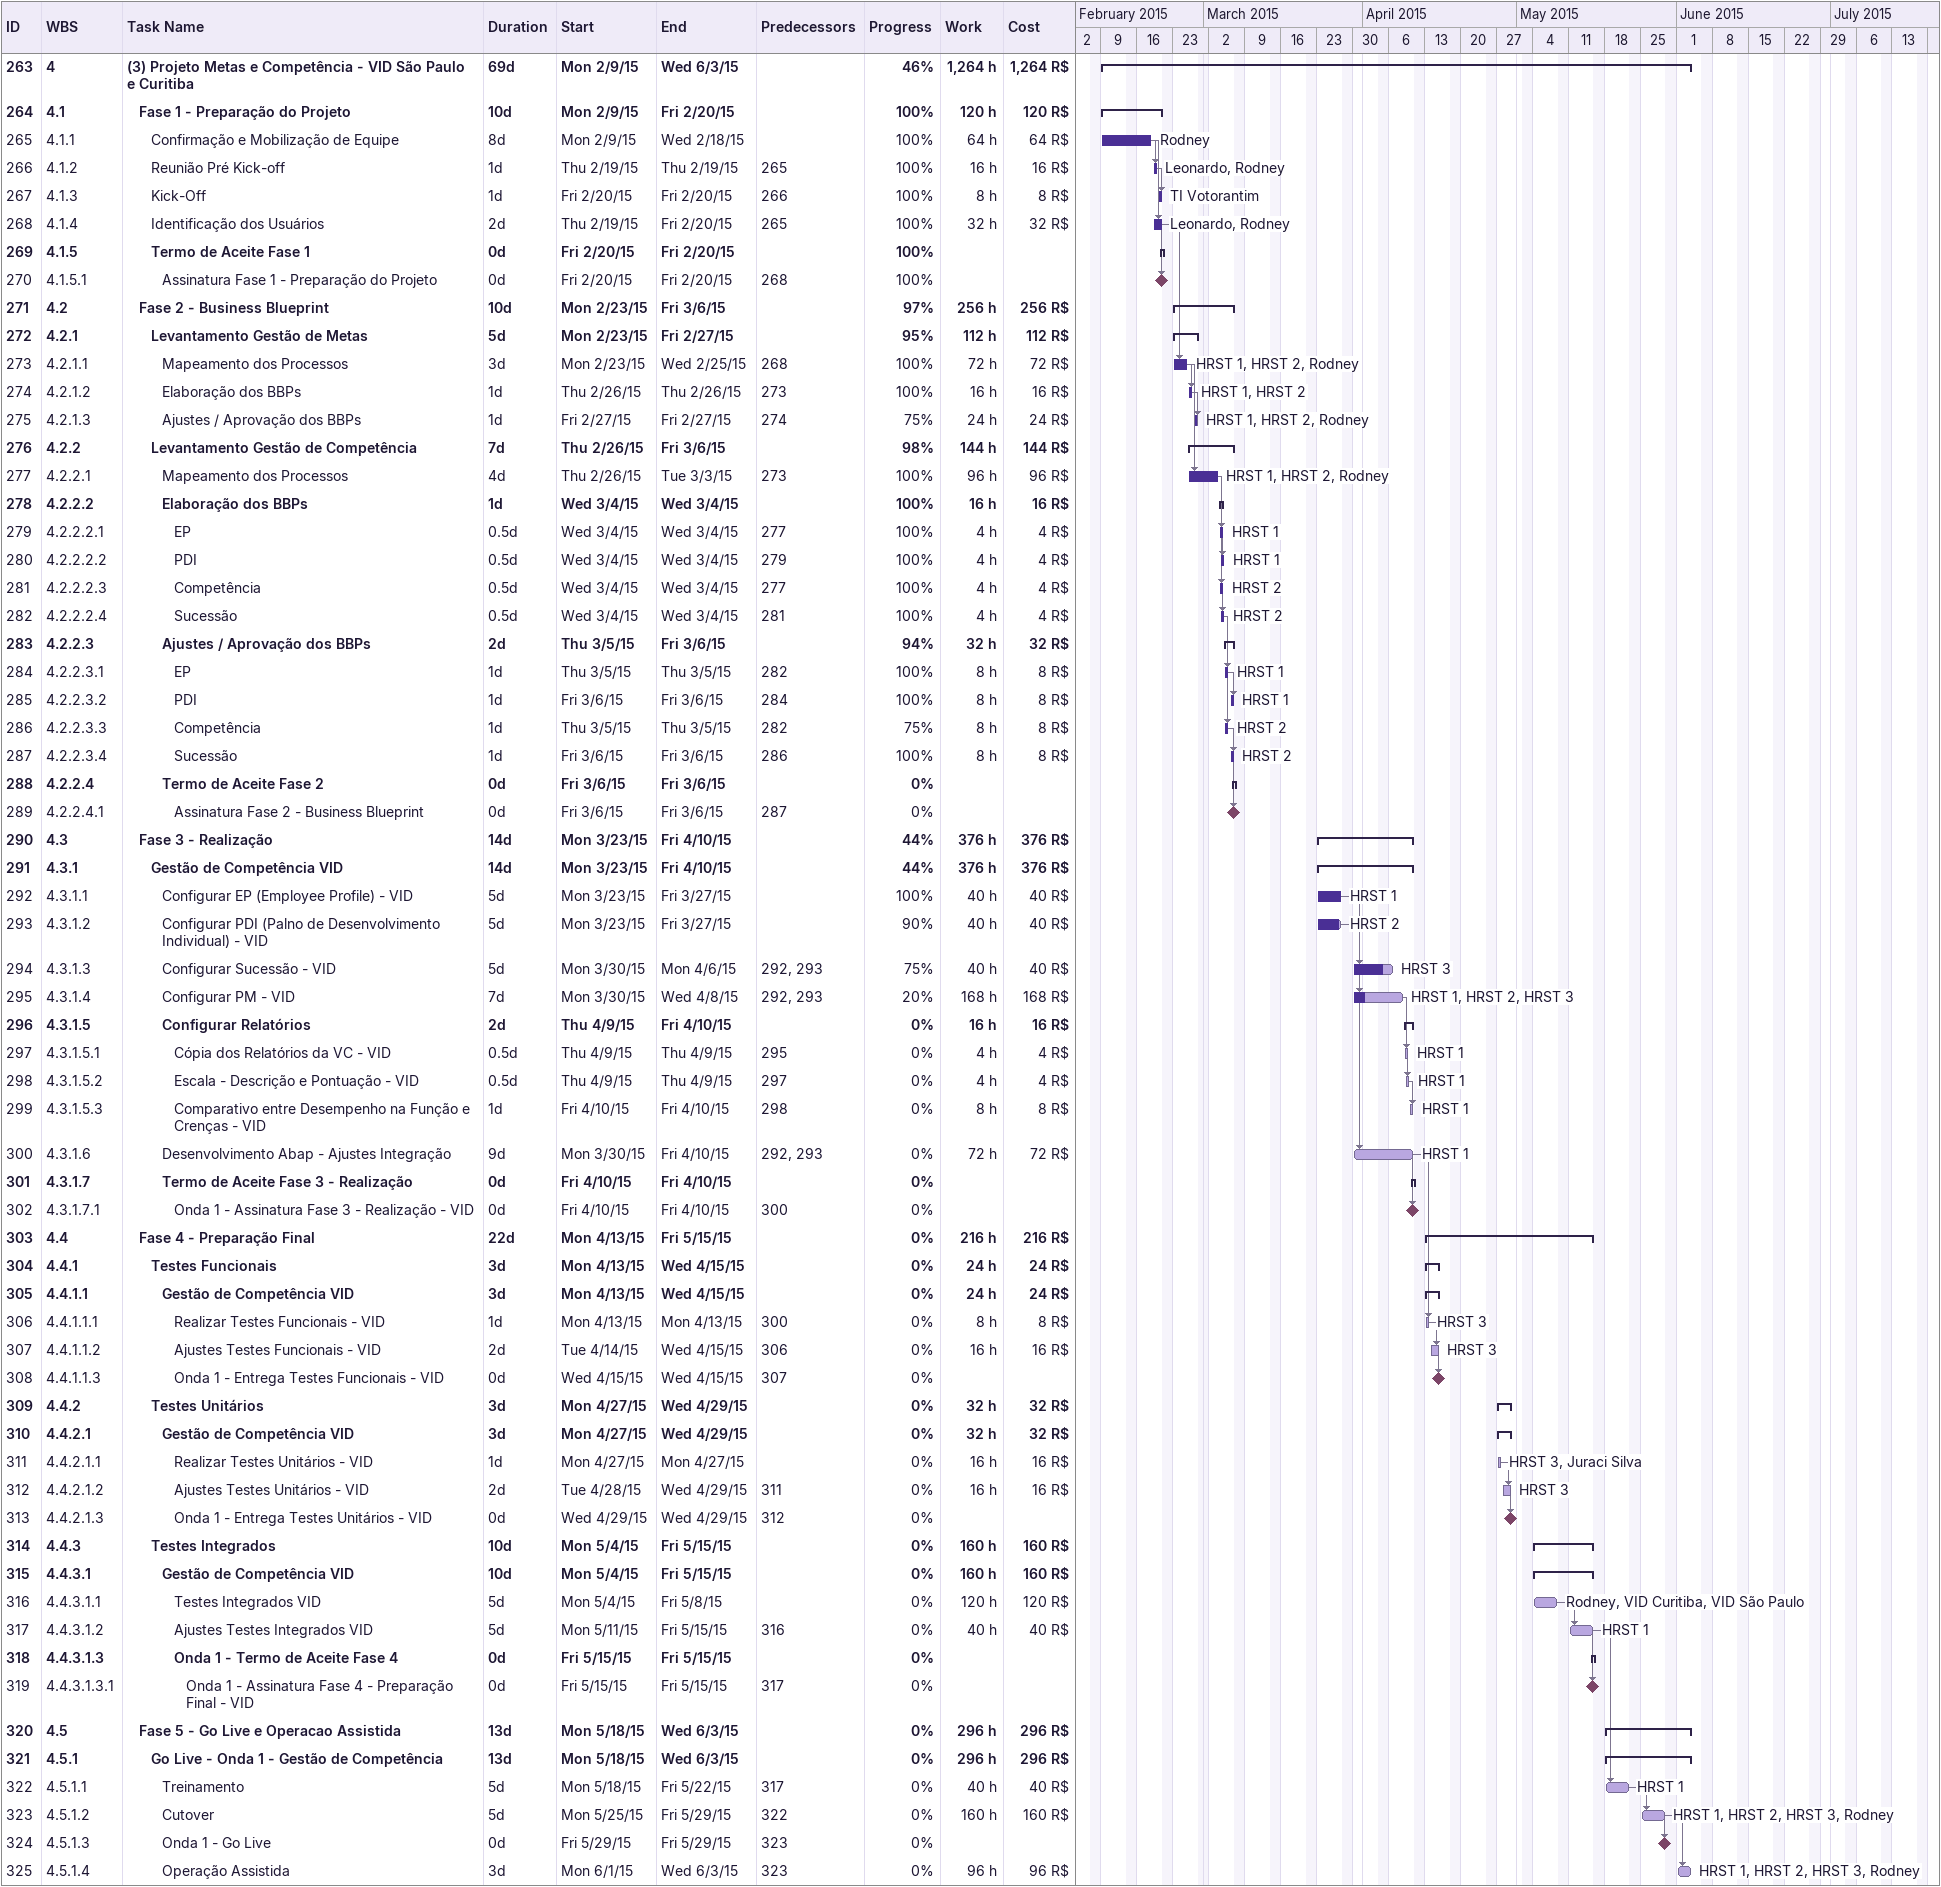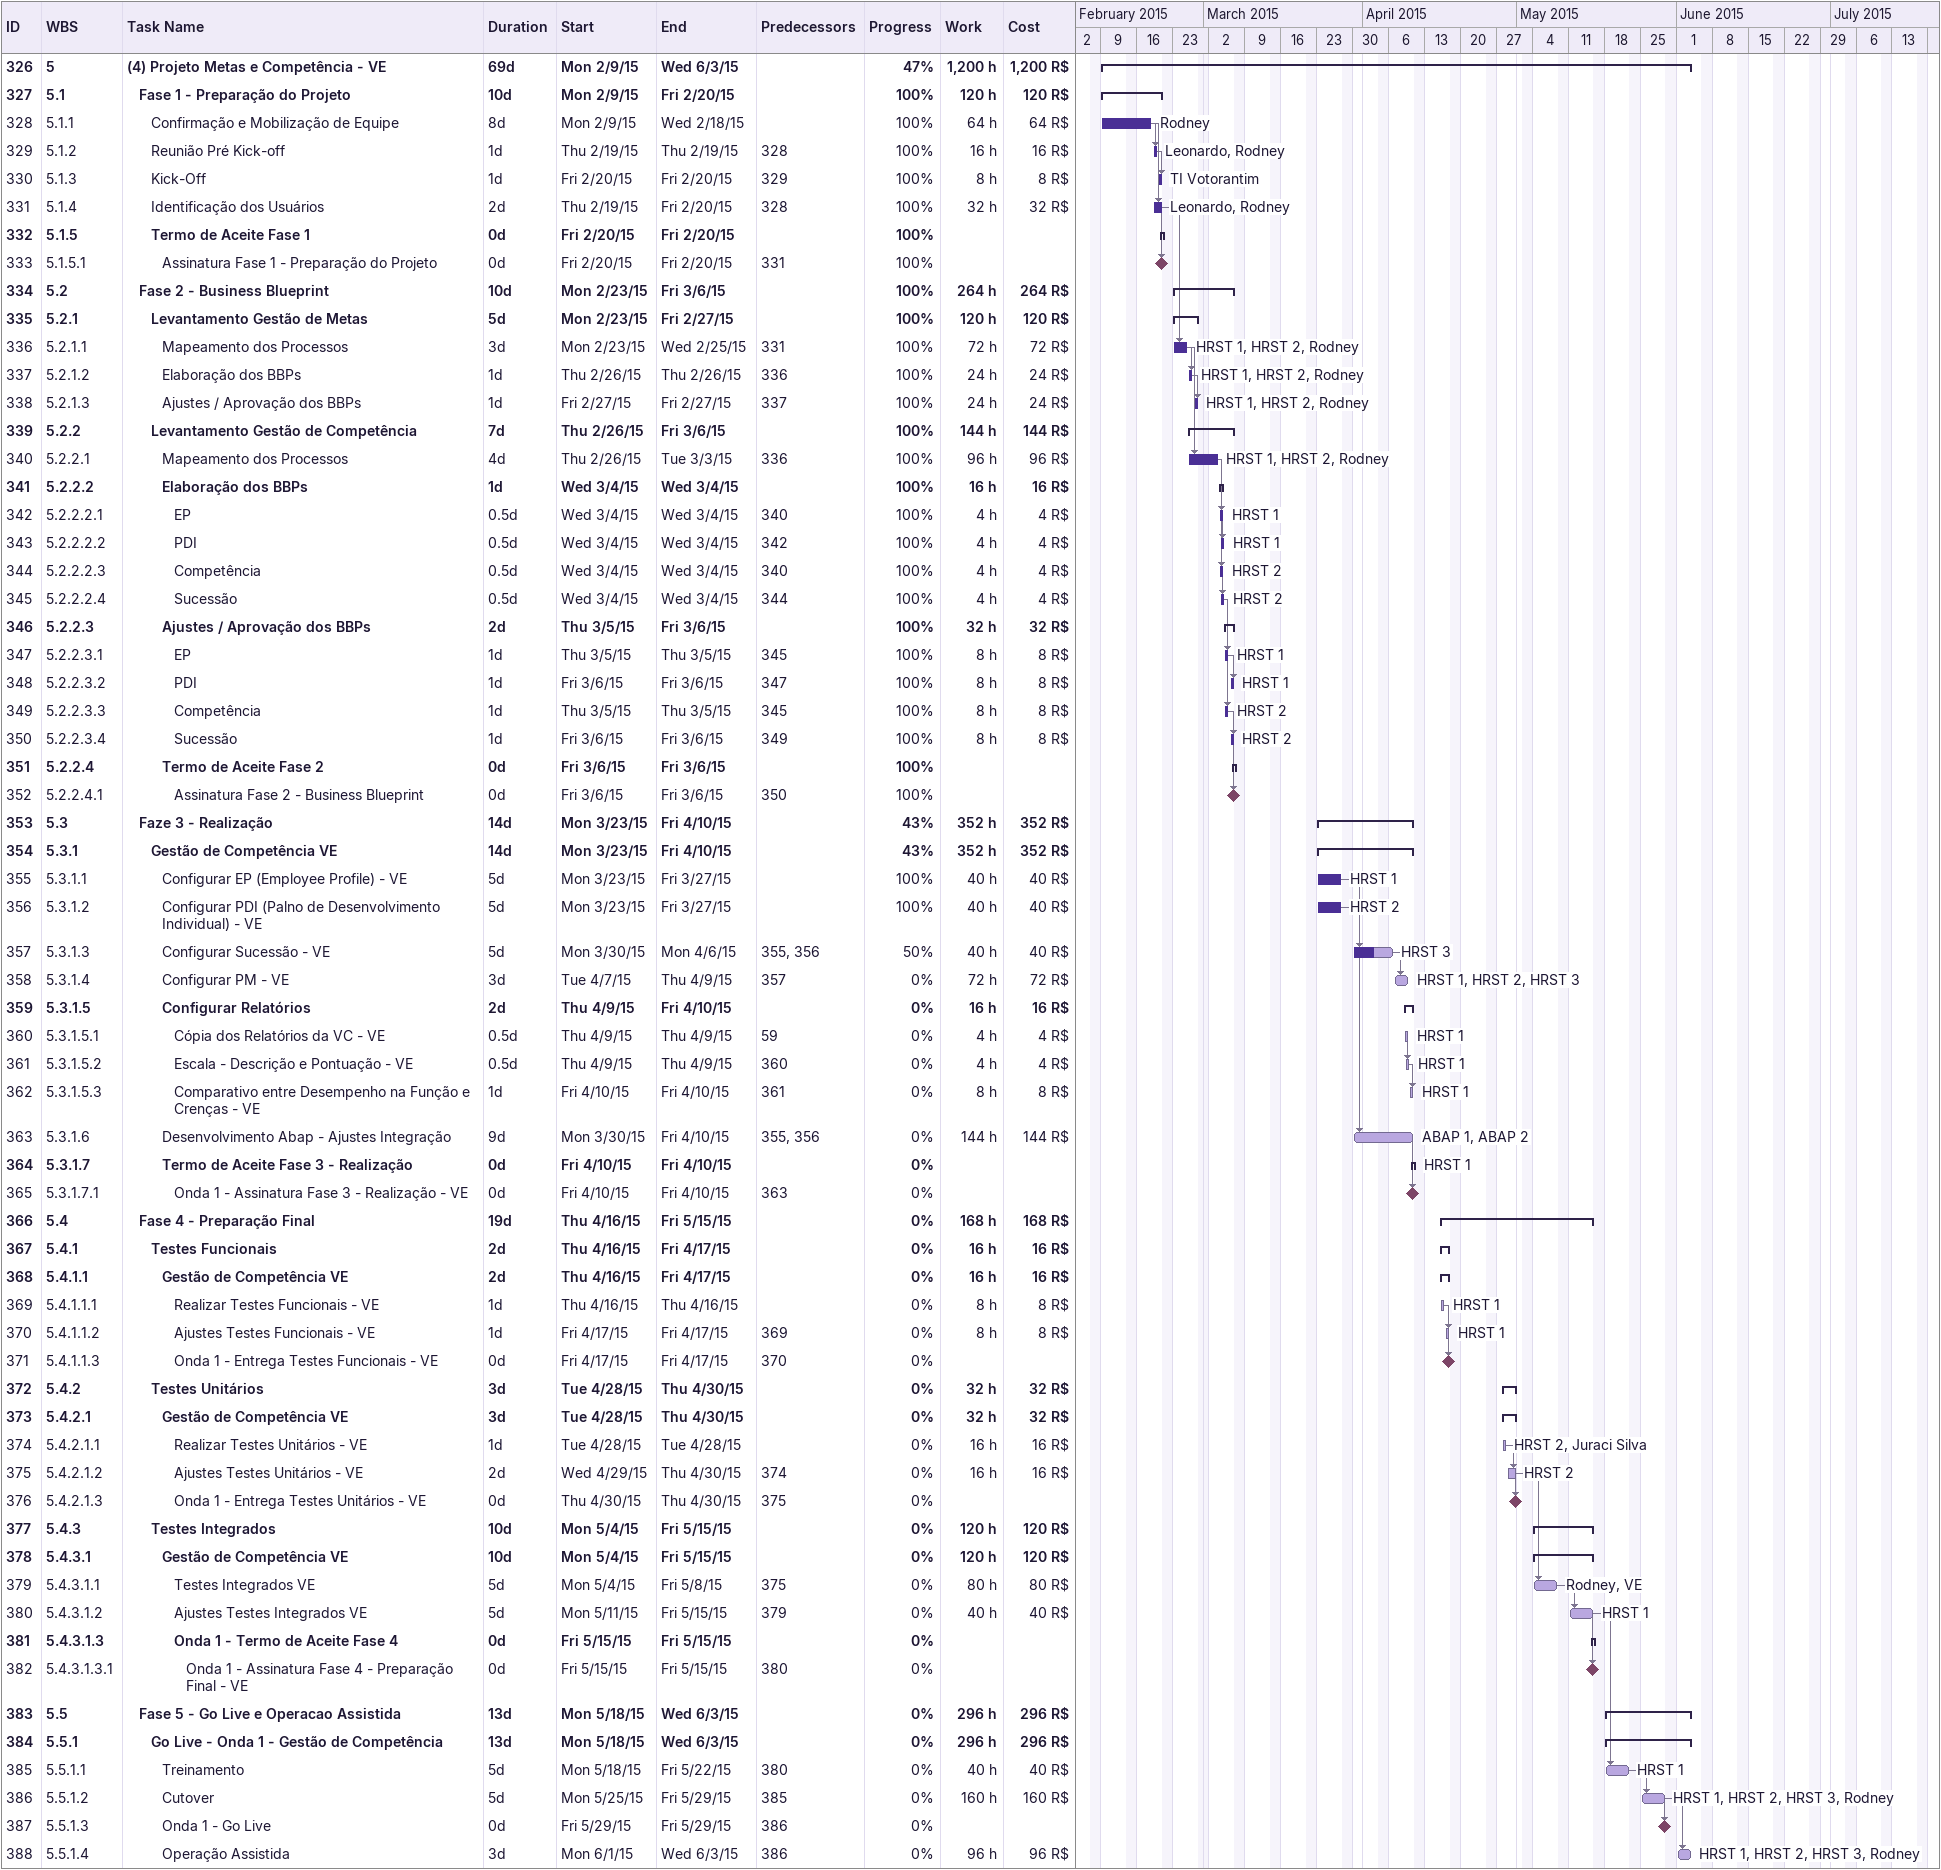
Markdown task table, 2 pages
| ID | WBS | Task | Duration | Start | Finish | Predecessors | Resources | % complete | Work (h) | Cost (R$) |
|---|---|---|---|---|---|---|---|---|---|---|
| 263 | 4 | **(3) Projeto Metas e Competência - VID São Paulo e Curitiba** | 69d | 2015-02-09 | 2015-06-03 |  |  | 46 | 1264 | 1264 |
| 264 | 4.1 | **Fase 1 - Preparação do Projeto** | 10d | 2015-02-09 | 2015-02-20 |  |  | 100 | 120 | 120 |
| 265 | 4.1.1 | Confirmação e Mobilização de Equipe | 8d | 2015-02-09 | 2015-02-18 |  | Rodney | 100 | 64 | 64 |
| 266 | 4.1.2 | Reunião Pré Kick-off | 1d | 2015-02-19 | 2015-02-19 | 265 | Leonardo, Rodney | 100 | 16 | 16 |
| 267 | 4.1.3 | Kick-Off | 1d | 2015-02-20 | 2015-02-20 | 266 | TI Votorantim | 100 | 8 | 8 |
| 268 | 4.1.4 | Identificação dos Usuários | 2d | 2015-02-19 | 2015-02-20 | 265 | Leonardo, Rodney | 100 | 32 | 32 |
| 269 | 4.1.5 | **Termo de Aceite Fase 1** | 0d | 2015-02-20 | 2015-02-20 |  |  | 100 |  |  |
| 270 | 4.1.5.1 | Assinatura Fase 1 - Preparação do Projeto | 0d | 2015-02-20 | 2015-02-20 | 268 |  | 100 |  |  |
| 271 | 4.2 | **Fase 2 - Business Blueprint** | 10d | 2015-02-23 | 2015-03-06 |  |  | 97 | 256 | 256 |
| 272 | 4.2.1 | **Levantamento Gestão de Metas** | 5d | 2015-02-23 | 2015-02-27 |  |  | 95 | 112 | 112 |
| 273 | 4.2.1.1 | Mapeamento dos Processos | 3d | 2015-02-23 | 2015-02-25 | 268 | HRST 1, HRST 2, Rodney | 100 | 72 | 72 |
| 274 | 4.2.1.2 | Elaboração dos BBPs | 1d | 2015-02-26 | 2015-02-26 | 273 | HRST 1, HRST 2 | 100 | 16 | 16 |
| 275 | 4.2.1.3 | Ajustes / Aprovação dos BBPs | 1d | 2015-02-27 | 2015-02-27 | 274 | HRST 1, HRST 2, Rodney | 75 | 24 | 24 |
| 276 | 4.2.2 | **Levantamento Gestão de Competência** | 7d | 2015-02-26 | 2015-03-06 |  |  | 98 | 144 | 144 |
| 277 | 4.2.2.1 | Mapeamento dos Processos | 4d | 2015-02-26 | 2015-03-03 | 273 | HRST 1, HRST 2, Rodney | 100 | 96 | 96 |
| 278 | 4.2.2.2 | **Elaboração dos BBPs** | 1d | 2015-03-04 | 2015-03-04 |  |  | 100 | 16 | 16 |
| 279 | 4.2.2.2.1 | EP | 0.5d | 2015-03-04 | 2015-03-04 | 277 | HRST 1 | 100 | 4 | 4 |
| 280 | 4.2.2.2.2 | PDI | 0.5d | 2015-03-04 | 2015-03-04 | 279 | HRST 1 | 100 | 4 | 4 |
| 281 | 4.2.2.2.3 | Competência | 0.5d | 2015-03-04 | 2015-03-04 | 277 | HRST 2 | 100 | 4 | 4 |
| 282 | 4.2.2.2.4 | Sucessão | 0.5d | 2015-03-04 | 2015-03-04 | 281 | HRST 2 | 100 | 4 | 4 |
| 283 | 4.2.2.3 | **Ajustes / Aprovação dos BBPs** | 2d | 2015-03-05 | 2015-03-06 |  |  | 94 | 32 | 32 |
| 284 | 4.2.2.3.1 | EP | 1d | 2015-03-05 | 2015-03-05 | 282 | HRST 1 | 100 | 8 | 8 |
| 285 | 4.2.2.3.2 | PDI | 1d | 2015-03-06 | 2015-03-06 | 284 | HRST 1 | 100 | 8 | 8 |
| 286 | 4.2.2.3.3 | Competência | 1d | 2015-03-05 | 2015-03-05 | 282 | HRST 2 | 75 | 8 | 8 |
| 287 | 4.2.2.3.4 | Sucessão | 1d | 2015-03-06 | 2015-03-06 | 286 | HRST 2 | 100 | 8 | 8 |
| 288 | 4.2.2.4 | **Termo de Aceite Fase 2** | 0d | 2015-03-06 | 2015-03-06 |  |  | 0 |  |  |
| 289 | 4.2.2.4.1 | Assinatura Fase 2 - Business Blueprint | 0d | 2015-03-06 | 2015-03-06 | 287 |  | 0 |  |  |
| 290 | 4.3 | **Fase 3 - Realização** | 14d | 2015-03-23 | 2015-04-10 |  |  | 44 | 376 | 376 |
| 291 | 4.3.1 | **Gestão de Competência VID** | 14d | 2015-03-23 | 2015-04-10 |  |  | 44 | 376 | 376 |
| 292 | 4.3.1.1 | Configurar EP (Employee Profile) - VID | 5d | 2015-03-23 | 2015-03-27 |  | HRST 1 | 100 | 40 | 40 |
| 293 | 4.3.1.2 | Configurar PDI (Palno de Desenvolvimento Individual) - VID | 5d | 2015-03-23 | 2015-03-27 |  | HRST 2 | 90 | 40 | 40 |
| 294 | 4.3.1.3 | Configurar Sucessão - VID | 5d | 2015-03-30 | 2015-04-06 | 292, 293 | HRST 3 | 75 | 40 | 40 |
| 295 | 4.3.1.4 | Configurar PM - VID | 7d | 2015-03-30 | 2015-04-08 | 292, 293 | HRST 1, HRST 2, HRST 3 | 20 | 168 | 168 |
| 296 | 4.3.1.5 | **Configurar Relatórios** | 2d | 2015-04-09 | 2015-04-10 |  |  | 0 | 16 | 16 |
| 297 | 4.3.1.5.1 | Cópia dos Relatórios da VC - VID | 0.5d | 2015-04-09 | 2015-04-09 | 295 | HRST 1 | 0 | 4 | 4 |
| 298 | 4.3.1.5.2 | Escala - Descrição e Pontuação - VID | 0.5d | 2015-04-09 | 2015-04-09 | 297 | HRST 1 | 0 | 4 | 4 |
| 299 | 4.3.1.5.3 | Comparativo entre Desempenho na Função e Crenças - VID | 1d | 2015-04-10 | 2015-04-10 | 298 | HRST 1 | 0 | 8 | 8 |
| 300 | 4.3.1.6 | Desenvolvimento Abap - Ajustes Integração | 9d | 2015-03-30 | 2015-04-10 | 292, 293 | HRST 1 | 0 | 72 | 72 |
| 301 | 4.3.1.7 | **Termo de Aceite Fase 3 - Realização** | 0d | 2015-04-10 | 2015-04-10 |  |  | 0 |  |  |
| 302 | 4.3.1.7.1 | Onda 1 - Assinatura Fase 3 - Realização - VID | 0d | 2015-04-10 | 2015-04-10 | 300 |  | 0 |  |  |
| 303 | 4.4 | **Fase 4 - Preparação Final** | 22d | 2015-04-13 | 2015-05-15 |  |  | 0 | 216 | 216 |
| 304 | 4.4.1 | **Testes Funcionais** | 3d | 2015-04-13 | 2015-04-15 |  |  | 0 | 24 | 24 |
| 305 | 4.4.1.1 | **Gestão de Competência VID** | 3d | 2015-04-13 | 2015-04-15 |  |  | 0 | 24 | 24 |
| 306 | 4.4.1.1.1 | Realizar Testes Funcionais - VID | 1d | 2015-04-13 | 2015-04-13 | 300 | HRST 3 | 0 | 8 | 8 |
| 307 | 4.4.1.1.2 | Ajustes Testes Funcionais - VID | 2d | 2015-04-14 | 2015-04-15 | 306 | HRST 3 | 0 | 16 | 16 |
| 308 | 4.4.1.1.3 | Onda 1 - Entrega Testes Funcionais - VID | 0d | 2015-04-15 | 2015-04-15 | 307 |  | 0 |  |  |
| 309 | 4.4.2 | **Testes Unitários** | 3d | 2015-04-27 | 2015-04-29 |  |  | 0 | 32 | 32 |
| 310 | 4.4.2.1 | **Gestão de Competência VID** | 3d | 2015-04-27 | 2015-04-29 |  |  | 0 | 32 | 32 |
| 311 | 4.4.2.1.1 | Realizar Testes Unitários - VID | 1d | 2015-04-27 | 2015-04-27 |  | HRST 3, Juraci Silva | 0 | 16 | 16 |
| 312 | 4.4.2.1.2 | Ajustes Testes Unitários - VID | 2d | 2015-04-28 | 2015-04-29 | 311 | HRST 3 | 0 | 16 | 16 |
| 313 | 4.4.2.1.3 | Onda 1 - Entrega Testes Unitários - VID | 0d | 2015-04-29 | 2015-04-29 | 312 |  | 0 |  |  |
| 314 | 4.4.3 | **Testes Integrados** | 10d | 2015-05-04 | 2015-05-15 |  |  | 0 | 160 | 160 |
| 315 | 4.4.3.1 | **Gestão de Competência VID** | 10d | 2015-05-04 | 2015-05-15 |  |  | 0 | 160 | 160 |
| 316 | 4.4.3.1.1 | Testes Integrados VID | 5d | 2015-05-04 | 2015-05-08 |  | Rodney, VID Curitiba, VID São Paulo | 0 | 120 | 120 |
| 317 | 4.4.3.1.2 | Ajustes Testes Integrados VID | 5d | 2015-05-11 | 2015-05-15 | 316 | HRST 1 | 0 | 40 | 40 |
| 318 | 4.4.3.1.3 | **Onda 1 - Termo de Aceite Fase 4** | 0d | 2015-05-15 | 2015-05-15 |  |  | 0 |  |  |
| 319 | 4.4.3.1.3.1 | Onda 1 - Assinatura Fase 4 - Preparação Final - VID | 0d | 2015-05-15 | 2015-05-15 | 317 |  | 0 |  |  |
| 320 | 4.5 | **Fase 5 - Go Live e Operacao Assistida** | 13d | 2015-05-18 | 2015-06-03 |  |  | 0 | 296 | 296 |
| 321 | 4.5.1 | **Go Live - Onda 1 - Gestão de Competência** | 13d | 2015-05-18 | 2015-06-03 |  |  | 0 | 296 | 296 |
| 322 | 4.5.1.1 | Treinamento | 5d | 2015-05-18 | 2015-05-22 | 317 | HRST 1 | 0 | 40 | 40 |
| 323 | 4.5.1.2 | Cutover | 5d | 2015-05-25 | 2015-05-29 | 322 | HRST 1, HRST 2, HRST 3, Rodney | 0 | 160 | 160 |
| 324 | 4.5.1.3 | Onda 1 - Go Live | 0d | 2015-05-29 | 2015-05-29 | 323 |  | 0 |  |  |
| 325 | 4.5.1.4 | Operação Assistida | 3d | 2015-06-01 | 2015-06-03 | 323 | HRST 1, HRST 2, HRST 3, Rodney | 0 | 96 | 96 |
| 326 | 5 | **(4) Projeto Metas e Competência - VE** | 69d | 2015-02-09 | 2015-06-03 |  |  | 47 | 1200 | 1200 |
| 327 | 5.1 | **Fase 1 - Preparação do Projeto** | 10d | 2015-02-09 | 2015-02-20 |  |  | 100 | 120 | 120 |
| 328 | 5.1.1 | Confirmação e Mobilização de Equipe | 8d | 2015-02-09 | 2015-02-18 |  | Rodney | 100 | 64 | 64 |
| 329 | 5.1.2 | Reunião Pré Kick-off | 1d | 2015-02-19 | 2015-02-19 | 328 | Leonardo, Rodney | 100 | 16 | 16 |
| 330 | 5.1.3 | Kick-Off | 1d | 2015-02-20 | 2015-02-20 | 329 | TI Votorantim | 100 | 8 | 8 |
| 331 | 5.1.4 | Identificação dos Usuários | 2d | 2015-02-19 | 2015-02-20 | 328 | Leonardo, Rodney | 100 | 32 | 32 |
| 332 | 5.1.5 | **Termo de Aceite Fase 1** | 0d | 2015-02-20 | 2015-02-20 |  |  | 100 |  |  |
| 333 | 5.1.5.1 | Assinatura Fase 1 - Preparação do Projeto | 0d | 2015-02-20 | 2015-02-20 | 331 |  | 100 |  |  |
| 334 | 5.2 | **Fase 2 - Business Blueprint** | 10d | 2015-02-23 | 2015-03-06 |  |  | 100 | 264 | 264 |
| 335 | 5.2.1 | **Levantamento Gestão de Metas** | 5d | 2015-02-23 | 2015-02-27 |  |  | 100 | 120 | 120 |
| 336 | 5.2.1.1 | Mapeamento dos Processos | 3d | 2015-02-23 | 2015-02-25 | 331 | HRST 1, HRST 2, Rodney | 100 | 72 | 72 |
| 337 | 5.2.1.2 | Elaboração dos BBPs | 1d | 2015-02-26 | 2015-02-26 | 336 | HRST 1, HRST 2, Rodney | 100 | 24 | 24 |
| 338 | 5.2.1.3 | Ajustes / Aprovação dos BBPs | 1d | 2015-02-27 | 2015-02-27 | 337 | HRST 1, HRST 2, Rodney | 100 | 24 | 24 |
| 339 | 5.2.2 | **Levantamento Gestão de Competência** | 7d | 2015-02-26 | 2015-03-06 |  |  | 100 | 144 | 144 |
| 340 | 5.2.2.1 | Mapeamento dos Processos | 4d | 2015-02-26 | 2015-03-03 | 336 | HRST 1, HRST 2, Rodney | 100 | 96 | 96 |
| 341 | 5.2.2.2 | **Elaboração dos BBPs** | 1d | 2015-03-04 | 2015-03-04 |  |  | 100 | 16 | 16 |
| 342 | 5.2.2.2.1 | EP | 0.5d | 2015-03-04 | 2015-03-04 | 340 | HRST 1 | 100 | 4 | 4 |
| 343 | 5.2.2.2.2 | PDI | 0.5d | 2015-03-04 | 2015-03-04 | 342 | HRST 1 | 100 | 4 | 4 |
| 344 | 5.2.2.2.3 | Competência | 0.5d | 2015-03-04 | 2015-03-04 | 340 | HRST 2 | 100 | 4 | 4 |
| 345 | 5.2.2.2.4 | Sucessão | 0.5d | 2015-03-04 | 2015-03-04 | 344 | HRST 2 | 100 | 4 | 4 |
| 346 | 5.2.2.3 | **Ajustes / Aprovação dos BBPs** | 2d | 2015-03-05 | 2015-03-06 |  |  | 100 | 32 | 32 |
| 347 | 5.2.2.3.1 | EP | 1d | 2015-03-05 | 2015-03-05 | 345 | HRST 1 | 100 | 8 | 8 |
| 348 | 5.2.2.3.2 | PDI | 1d | 2015-03-06 | 2015-03-06 | 347 | HRST 1 | 100 | 8 | 8 |
| 349 | 5.2.2.3.3 | Competência | 1d | 2015-03-05 | 2015-03-05 | 345 | HRST 2 | 100 | 8 | 8 |
| 350 | 5.2.2.3.4 | Sucessão | 1d | 2015-03-06 | 2015-03-06 | 349 | HRST 2 | 100 | 8 | 8 |
| 351 | 5.2.2.4 | **Termo de Aceite Fase 2** | 0d | 2015-03-06 | 2015-03-06 |  |  | 100 |  |  |
| 352 | 5.2.2.4.1 | Assinatura Fase 2 - Business Blueprint | 0d | 2015-03-06 | 2015-03-06 | 350 |  | 100 |  |  |
| 353 | 5.3 | **Faze 3 - Realização** | 14d | 2015-03-23 | 2015-04-10 |  |  | 43 | 352 | 352 |
| 354 | 5.3.1 | **Gestão de Competência VE** | 14d | 2015-03-23 | 2015-04-10 |  |  | 43 | 352 | 352 |
| 355 | 5.3.1.1 | Configurar EP (Employee Profile) - VE | 5d | 2015-03-23 | 2015-03-27 |  | HRST 1 | 100 | 40 | 40 |
| 356 | 5.3.1.2 | Configurar PDI (Palno de Desenvolvimento Individual) - VE | 5d | 2015-03-23 | 2015-03-27 |  | HRST 2 | 100 | 40 | 40 |
| 357 | 5.3.1.3 | Configurar Sucessão - VE | 5d | 2015-03-30 | 2015-04-06 | 355, 356 | HRST 3 | 50 | 40 | 40 |
| 358 | 5.3.1.4 | Configurar PM - VE | 3d | 2015-04-07 | 2015-04-09 | 357 | HRST 1, HRST 2, HRST 3 | 0 | 72 | 72 |
| 359 | 5.3.1.5 | **Configurar Relatórios** | 2d | 2015-04-09 | 2015-04-10 |  |  | 0 | 16 | 16 |
| 360 | 5.3.1.5.1 | Cópia dos Relatórios da VC - VE | 0.5d | 2015-04-09 | 2015-04-09 | 59 | HRST 1 | 0 | 4 | 4 |
| 361 | 5.3.1.5.2 | Escala - Descrição e Pontuação - VE | 0.5d | 2015-04-09 | 2015-04-09 | 360 | HRST 1 | 0 | 4 | 4 |
| 362 | 5.3.1.5.3 | Comparativo entre Desempenho na Função e Crenças - VE | 1d | 2015-04-10 | 2015-04-10 | 361 | HRST 1 | 0 | 8 | 8 |
| 363 | 5.3.1.6 | Desenvolvimento Abap - Ajustes Integração | 9d | 2015-03-30 | 2015-04-10 | 355, 356 | ABAP 1, ABAP 2 | 0 | 144 | 144 |
| 364 | 5.3.1.7 | **Termo de Aceite Fase 3 - Realização** | 0d | 2015-04-10 | 2015-04-10 |  | HRST 1 | 0 |  |  |
| 365 | 5.3.1.7.1 | Onda 1 - Assinatura Fase 3 - Realização - VE | 0d | 2015-04-10 | 2015-04-10 | 363 |  | 0 |  |  |
| 366 | 5.4 | **Fase 4 - Preparação Final** | 19d | 2015-04-16 | 2015-05-15 |  |  | 0 | 168 | 168 |
| 367 | 5.4.1 | **Testes Funcionais** | 2d | 2015-04-16 | 2015-04-17 |  |  | 0 | 16 | 16 |
| 368 | 5.4.1.1 | **Gestão de Competência VE** | 2d | 2015-04-16 | 2015-04-17 |  |  | 0 | 16 | 16 |
| 369 | 5.4.1.1.1 | Realizar Testes Funcionais - VE | 1d | 2015-04-16 | 2015-04-16 |  | HRST 1 | 0 | 8 | 8 |
| 370 | 5.4.1.1.2 | Ajustes Testes Funcionais - VE | 1d | 2015-04-17 | 2015-04-17 | 369 | HRST 1 | 0 | 8 | 8 |
| 371 | 5.4.1.1.3 | Onda 1 - Entrega Testes Funcionais - VE | 0d | 2015-04-17 | 2015-04-17 | 370 |  | 0 |  |  |
| 372 | 5.4.2 | **Testes Unitários** | 3d | 2015-04-28 | 2015-04-30 |  |  | 0 | 32 | 32 |
| 373 | 5.4.2.1 | **Gestão de Competência VE** | 3d | 2015-04-28 | 2015-04-30 |  |  | 0 | 32 | 32 |
| 374 | 5.4.2.1.1 | Realizar Testes Unitários - VE | 1d | 2015-04-28 | 2015-04-28 |  | HRST 2, Juraci Silva | 0 | 16 | 16 |
| 375 | 5.4.2.1.2 | Ajustes Testes Unitários - VE | 2d | 2015-04-29 | 2015-04-30 | 374 | HRST 2 | 0 | 16 | 16 |
| 376 | 5.4.2.1.3 | Onda 1 - Entrega Testes Unitários - VE | 0d | 2015-04-30 | 2015-04-30 | 375 |  | 0 |  |  |
| 377 | 5.4.3 | **Testes Integrados** | 10d | 2015-05-04 | 2015-05-15 |  |  | 0 | 120 | 120 |
| 378 | 5.4.3.1 | **Gestão de Competência VE** | 10d | 2015-05-04 | 2015-05-15 |  |  | 0 | 120 | 120 |
| 379 | 5.4.3.1.1 | Testes Integrados VE | 5d | 2015-05-04 | 2015-05-08 | 375 | Rodney, VE | 0 | 80 | 80 |
| 380 | 5.4.3.1.2 | Ajustes Testes Integrados VE | 5d | 2015-05-11 | 2015-05-15 | 379 | HRST 1 | 0 | 40 | 40 |
| 381 | 5.4.3.1.3 | **Onda 1 - Termo de Aceite Fase 4** | 0d | 2015-05-15 | 2015-05-15 |  |  | 0 |  |  |
| 382 | 5.4.3.1.3.1 | Onda 1 - Assinatura Fase 4 - Preparação Final - VE | 0d | 2015-05-15 | 2015-05-15 | 380 |  | 0 |  |  |
| 383 | 5.5 | **Fase 5 - Go Live e Operacao Assistida** | 13d | 2015-05-18 | 2015-06-03 |  |  | 0 | 296 | 296 |
| 384 | 5.5.1 | **Go Live - Onda 1 - Gestão de Competência** | 13d | 2015-05-18 | 2015-06-03 |  |  | 0 | 296 | 296 |
| 385 | 5.5.1.1 | Treinamento | 5d | 2015-05-18 | 2015-05-22 | 380 | HRST 1 | 0 | 40 | 40 |
| 386 | 5.5.1.2 | Cutover | 5d | 2015-05-25 | 2015-05-29 | 385 | HRST 1, HRST 2, HRST 3, Rodney | 0 | 160 | 160 |
| 387 | 5.5.1.3 | Onda 1 - Go Live | 0d | 2015-05-29 | 2015-05-29 | 386 |  | 0 |  |  |
| 388 | 5.5.1.4 | Operação Assistida | 3d | 2015-06-01 | 2015-06-03 | 386 | HRST 1, HRST 2, HRST 3, Rodney | 0 | 96 | 96 |
